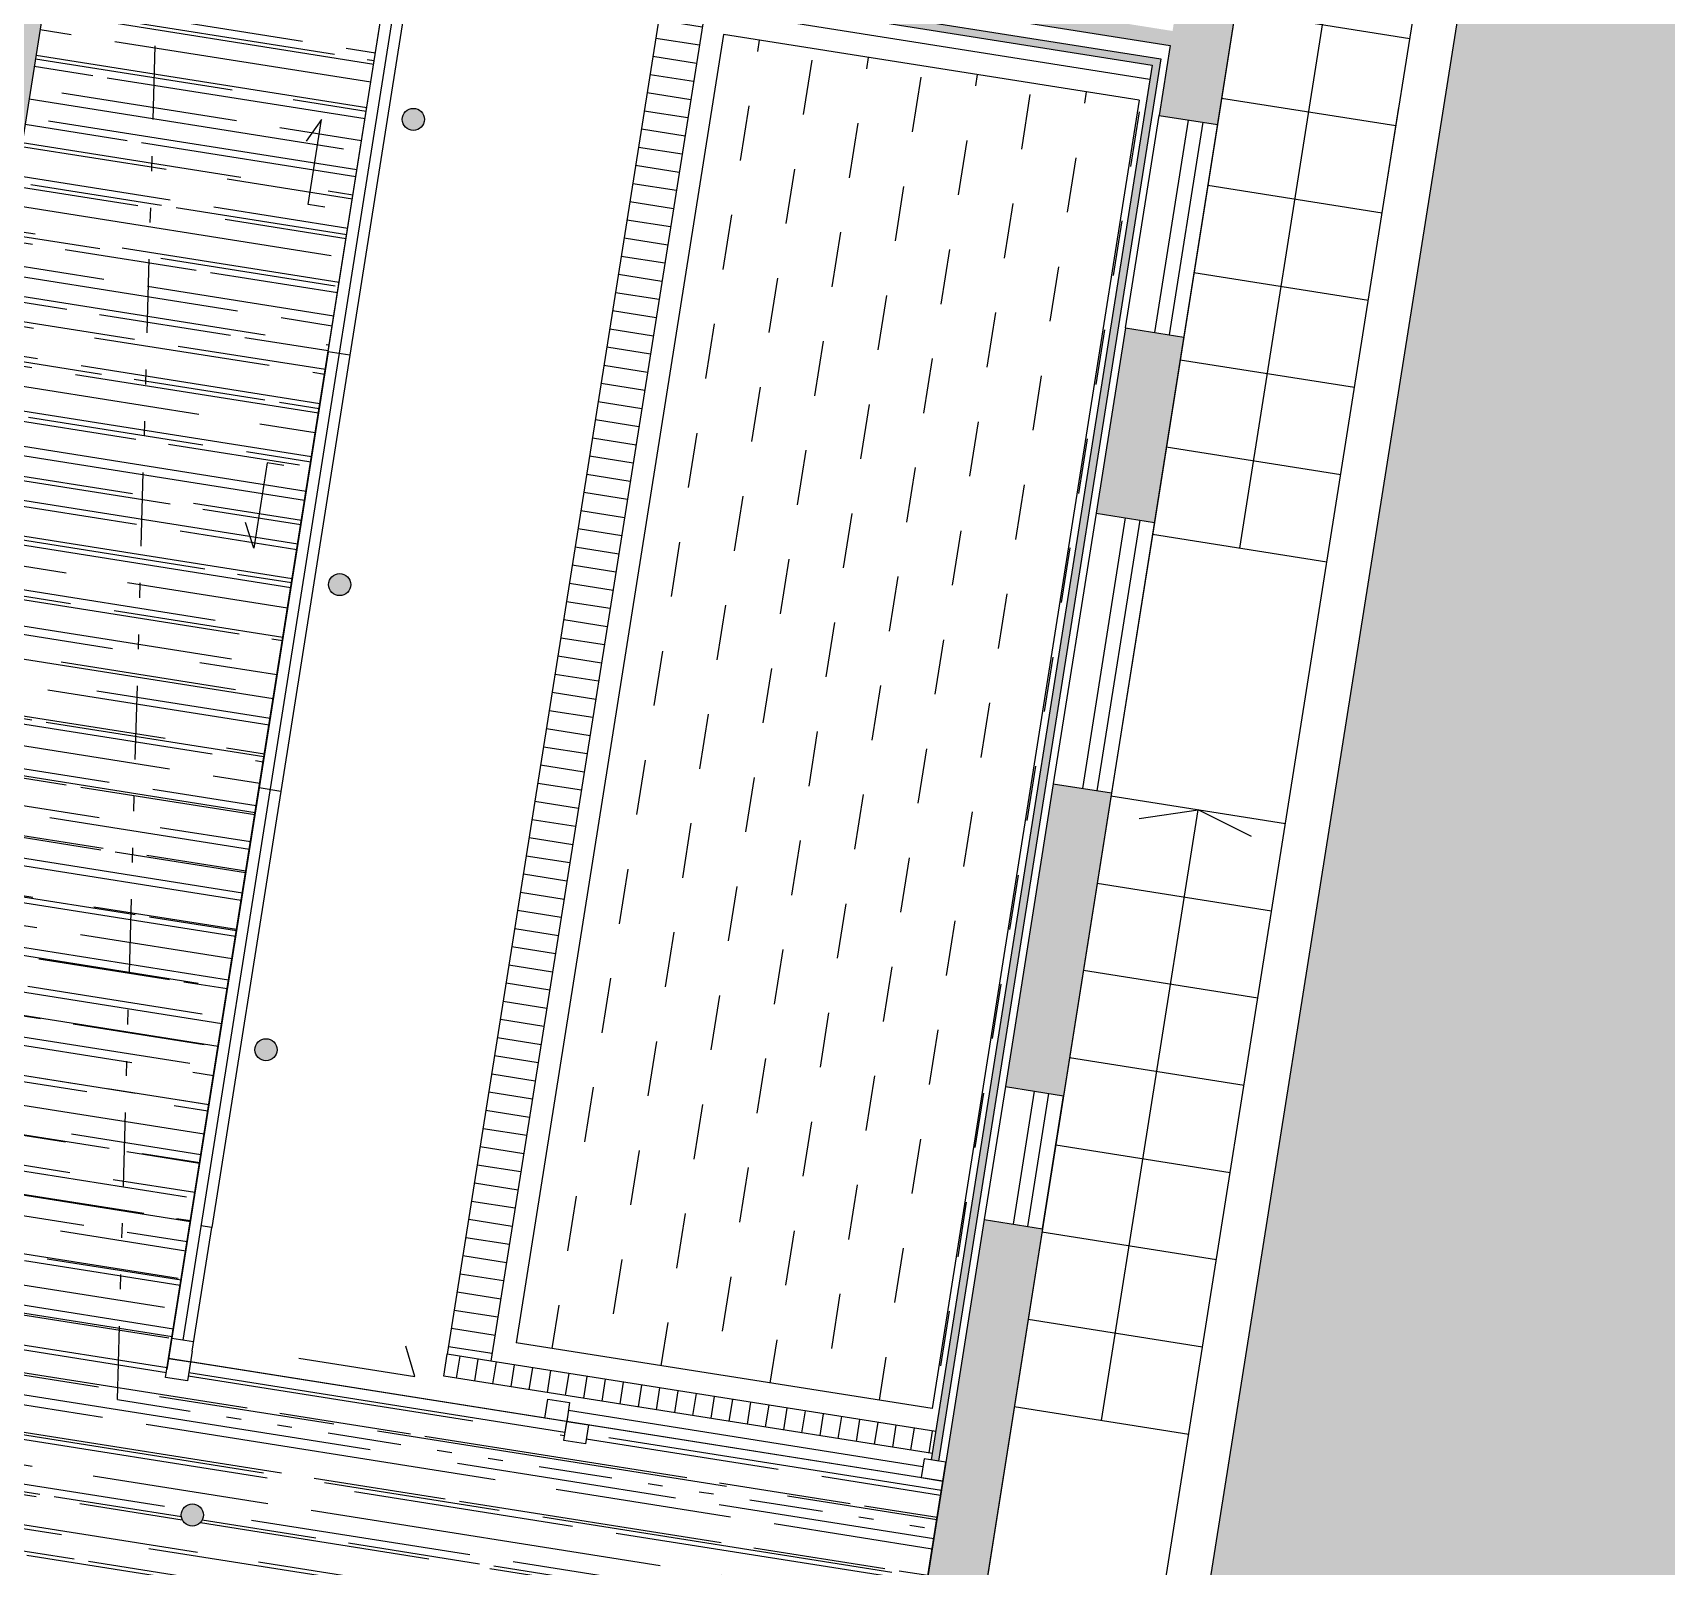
# Model space of a CAD drawing. Extents: x -640655 to -640254, y -1045449 to -1045159.
# Drawn here: x -640489.8 to -640478.7, y -1045396.4 to -1045385.99 of the extents above; entities that cross this region are included whole.
import ezdxf

# ---------------------------------------------------------------- set-up
doc = ezdxf.new("R2010")
doc.units = 0
doc.header["$MEASUREMENT"] = 0
doc.linetypes.add('DIVIDE', pattern=[1.25, 0.5, -0.25, 0, -0.25, 0, -0.25])
doc.layers.add('FLOATING-WINDOWS', color=2, linetype='CONTINUOUS', plot=False)
for name, color, linetype in [('T_srafa', 8, 'CONTINUOUS'), ('T_tenka', 4, 'CONTINUOUS'), ('T_tlusta', 1, 'CONTINUOUS')]:
    doc.layers.add(name, color=color, linetype=linetype)
pattern_1 = [(80.99993614890275, (0, 0), (-0.0881676525838337, 0.1213526473793818), [0.028125, -0.18400703445]), (35.99993614890274, (0, 0), (-0.08816765260709393, 0.1213526474113968), [0.028125, -0.121875]), (125.9999361489027, (0, 0), (-0.1213526474113968, -0.08816765260709393), [0.028125, -0.121875])]

msp = doc.modelspace()

# ---------------------------------------------------------------- hatches: boundary and pattern name
at = {"layer": 'T_srafa', "linetype": 'Continuous'}
h = msp.add_hatch(dxfattribs=at)
h.set_pattern_fill('AR-RROOF', color=256, scale=0.3, style=0)
h.set_pattern_definition([(350.9999361489027, (0, 0), (0.6988048594525108, 0.1930589764956726), [4.5, -0.6, 1.5, -0.3]), (350.9999361489027, (0.4175529131983402, 0.08573543421234536), (-0.2338886591516601, 0.4410182480581031), [0.8999999999999999, -0.099, 1.8, -0.225]), (350.9999361489027, (0.1880442942009117, 0.2283951475370721), (1.572237088080956, -0.04551416112285261), [2.4, -0.42, 1.2, -0.3])])
h.paths.add_polyline_path([(-640499.7284545639, -1045373.285698827), (-640502.0983853558, -1045373.406001807), (-640502.9084107742, -1045378.520264135), (-640488.9227463405, -1045380.735391746), (-640491.1363095958, -1045394.711179298), (-640491.627475096, -1045397.812278503), (-640491.8402696416, -1045399.155776047), (-640484.3338395783, -1045400.344686346), (-640484.3102846099, -1045400.1959672), (-640491.6685576391, -1045399.030522837), (-640491.6060730467, -1045398.636013493), (-640484.2478000172, -1045399.801457854), (-640483.6697706027, -1045396.151950081), (-640489.2255165362, -1045395.272000024), (-640488.7975978877, -1045379.945241213), (-640499.865444156, -1045378.192253933)])
h.paths.add_polyline_path([(-640488.6428575359, -1045396.067948196, -1), (-640488.7910107608, -1045396.044482862, -1)], flags=16)
h.paths.add_polyline_path([(-640499.0874044031, -1045373.253157689), (-640499.7284545639, -1045373.285698827), (-640499.8654441559, -1045378.192253933), (-640488.7975978878, -1045379.945241213), (-640489.2255165363, -1045395.272000024), (-640483.6697706028, -1045396.151950081), (-640483.6181468663, -1045395.826012987), (-640486.0256367705, -1045395.444701295), (-640486.0459733938, -1045395.573100756), (-640486.1941266189, -1045395.549635421), (-640486.1855226627, -1045395.495312572), (-640488.7411657921, -1045395.090535546), (-640488.7497697483, -1045395.144858396), (-640488.8979229734, -1045395.12139306), (-640488.8775863498, -1045394.992993599), (-640486.3628846303, -1045379.115906325), (-640499.6324751441, -1045377.014194499), (-640499.0380199947, -1045373.260979468)])
h.paths.add_polyline_path([(-640485.7667514433, -1045399.973692197), (-640484.3192477731, -1045400.20295591), (-640484.2382785104, -1045399.691739791), (-640485.6857821805, -1045399.462476079)], flags=24)
h = msp.add_hatch(dxfattribs=at)
h.set_pattern_fill('GRASS', color=256, scale=0.15, style=0)
h.set_pattern_definition(pattern_1)
h.paths.add_polyline_path([(-640488.9227463404, -1045380.735391746), (-640502.9084107742, -1045378.520264135), (-640502.0983853557, -1045373.406001807), (-640504.1397283754, -1045373.509624937), (-640505.6614801884, -1045374.317909831), (-640506.9842896751, -1045374.111935765), (-640507.6371308671, -1045378.30462149), (-640504.7268145033, -1045392.153653138), (-640491.0737353695, -1045394.316104032)])
h = msp.add_hatch(dxfattribs=at)
h.set_pattern_fill('GRASS', color=256, scale=0.15, style=0)
h.set_pattern_definition(pattern_1)
h.paths.add_polyline_path([(-640474.0545403517, -1045375.952420817), (-640478.7331444692, -1045375.211397377), (-640480.352252575, -1045385.433969893), (-640480.0559461247, -1045385.480900562), (-640481.8940640229, -1045397.086236523), (-640477.454759977, -1045397.78935828)])
h.paths.add_polyline_path([(-640478.8838149606, -1045383.906136535), (-640477.757850451, -1045384.08447308), (-640477.8423256566, -1045384.61782469), (-640478.9682901661, -1045384.439488145)], flags=24)
for points in [[(-640485.0692918056, -1045384.788105424), (-640485.1944402576, -1045385.578255956), (-640482.0733456528, -1045386.072592343), (-640482.1485695908, -1045386.547534164), (-640481.753494324, -1045386.61010839), (-640481.3640321953, -1045384.151159026), (-640481.5615698284, -1045384.119871912), (-640481.5629368878, -1045384.128503123), (-640481.7604745225, -1045384.097216017), (-640481.8230487476, -1045384.492291278), (-640481.8435641786, -1045384.621819678), (-640482.0577020951, -1045385.973823527), (-640482.9466214449, -1045385.833031518), (-640482.8058294362, -1045384.944112169), (-640482.9045982527, -1045384.928468613), (-640483.0453902616, -1045385.817387961), (-640485.0800278843, -1045385.495130696), (-640484.970522989, -1045384.80374898)], [(-640485.2100838141, -1045385.677024773), (-640485.2179055923, -1045385.726409181), (-640482.1955798042, -1045386.205102011), (-640483.6965790581, -1045395.681969969), (-640483.6471946486, -1045395.689791747), (-640482.1383736178, -1045386.163539382)], [(-640487.2892293273, -1045386.562676464, 1), (-640487.1410761024, -1045386.586141799, 1)], [(-640482.3771425108, -1045387.990676388), (-640482.576557399, -1045389.249723361), (-640482.1814821328, -1045389.312297587), (-640481.9820672441, -1045388.053250614)], [(-640487.7898231385, -1045389.723278597, 1), (-640487.6416699135, -1045389.746743932, 1)], [(-640482.8677735078, -1045391.088376239), (-640483.1936250695, -1045393.145707193), (-640482.798549803, -1045393.20828142), (-640482.4726982414, -1045391.150950465)], [(-640488.2904169497, -1045392.883880729, 1), (-640488.1422637247, -1045392.907346064, 1)], [(-640483.3366910266, -1045394.048983578), (-640483.8349420733, -1045397.194794192), (-640483.4398668067, -1045397.257368418), (-640482.9416157601, -1045394.111557804)], [(-640488.7910107608, -1045396.044482862, 1), (-640488.6428575359, -1045396.067948196, 1)]]:
    msp.add_hatch(color=256, dxfattribs=at).paths.add_polyline_path(points)
at = {"layer": 'T_srafa', "linetype": 'Continuous', "ltscale": 0.5}
h = msp.add_hatch(dxfattribs=at)
h.set_pattern_fill('ANSI31', color=256, angle=135, style=0)
h.set_pattern_definition([(170.9999361489028, (0, 0), (-0.01955444571646912, -0.1234610207827623), [])])
h.paths.add_polyline_path([(-640485.5298555978, -1045385.778247328), (-640486.9847063584, -1045394.963747274), (-640486.6883999086, -1045395.010677944), (-640485.2335491478, -1045385.825177998)])
h = msp.add_hatch(dxfattribs=at)
h.set_pattern_fill('DASH', color=256, scale=3, angle=90, style=0)
h.set_pattern_definition([(80.99993614727516, (-640393.2022059512, -1045859.659285178), (-0.3117197251866918, 0.4290463995065491), [0.375, -0.375])])
h.paths.add_polyline_path([(-640482.5736481507, -1045389.231355209), (-640482.2588620769, -1045387.243888498), (-640482.1564353101, -1045386.59719601), (-640482.1359198785, -1045386.467667605), (-640485.1088612578, -1045385.996796557), (-640486.5167813486, -1045394.885990053), (-640483.5438399715, -1045395.356861106), (-640483.15724227, -1045392.915996889), (-640483.0286134486, -1045392.103872332), (-640482.849962079, -1045390.975920111)])
h = msp.add_hatch(dxfattribs=at)
h.set_pattern_fill('ANSI31', color=256, angle=45, style=0)
h.set_pattern_definition([(80.99993614890275, (0, 0), (-0.1234610207827623, 0.01955444571646912), [])])
h.paths.add_polyline_path([(-640483.6895394573, -1045395.637524), (-640483.6660741225, -1045395.489370775), (-640486.6883999084, -1045395.010677944), (-640486.9847063584, -1045394.963747274), (-640487.0081716932, -1045395.111900499)])

# ---------------------------------------------------------------- linework, layer by layer
at = {"layer": 'FLOATING-WINDOWS', "linetype": 'Continuous'}
msp.add_lwpolyline([(-640498.8163948455, -1045371.861703439), (-640479.5029651306, -1045372.40092878), (-640483.9516842735, -1045400.488833425), (-640484.3467595422, -1045400.426259199), (-640483.6181468662, -1045395.826012987), (-640488.8775863498, -1045394.992993599), (-640486.3628846304, -1045379.115906325), (-640499.6324751441, -1045377.0141945), (-640498.8163948455, -1045371.861703439)], close=True, dxfattribs=at)
at = {"layer": 'T_tenka', "linetype": 'Continuous'}
for p, q in [((-640480.6061347865, -1045387.036907527), (-640478.7331444693, -1045375.211397377)), ((-640488.9227463404, -1045380.735391746), (-640491.1363095957, -1045394.711179299)), ((-640486.6016791495, -1045381.103015324), (-640488.7819320215, -1045394.868490912)), ((-640487.794270057, -1045388.153253047), (-640487.3249633599, -1045385.190188548)), ((-640487.1768101351, -1045385.213653883), (-640487.646116832, -1045388.176718381)), ((-640481.601894853, -1045389.488398855), (-640480.9448654766, -1045385.340108553)), ((-640481.894064023, -1045397.086236523), (-640480.0559461248, -1045385.480900563)), ((-640485.5298555978, -1045385.778247328), (-640486.9847063584, -1045394.963747274)), ((-640485.2335491478, -1045385.825177998), (-640486.6883999085, -1045395.010677944)), ((-640482.211223361, -1045386.303870828), (-640485.2335491478, -1045385.825177998)), ((-640480.4461139159, -1045386.026582792), (-640481.6313397154, -1045385.838860114)), ((-640485.1088612576, -1045385.996796557), (-640486.5167813486, -1045394.885990054)), ((-640482.2840731043, -1045386.444202275), (-640485.1088612576, -1045385.996796557)), ((-640482.2840731043, -1045386.444202275), (-640483.6919931965, -1045395.333395772)), ((-640480.5399752553, -1045386.619195692), (-640481.7252010548, -1045386.431473013)), ((-640487.838590053, -1045386.574716485), (-640487.944345058, -1045386.722874836)), ((-640487.9301298319, -1045387.152671734), (-640487.838590053, -1045386.574716485)), ((-640482.3771425107, -1045387.990676388), (-640482.1485695911, -1045386.547534164)), ((-640482.2133199056, -1045397.184201826), (-640480.5200952253, -1045386.493679035)), ((-640481.9510319573, -1045386.578821277), (-640482.179604876, -1045388.021963501)), ((-640481.8522631407, -1045386.594464834), (-640482.0808360593, -1045388.037607058)), ((-640481.753494324, -1045386.61010839), (-640481.9820672426, -1045388.053250614)), ((-640480.6338365946, -1045387.211808592), (-640481.8190623942, -1045387.024085913)), ((-640487.8172987062, -1045387.170542558), (-640487.9301298319, -1045387.152671734)), ((-640480.727697934, -1045387.804421492), (-640481.9129237336, -1045387.616698813)), ((-640487.794270057, -1045388.153253047), (-640488.2635767577, -1045391.116317545)), ((-640487.646116832, -1045388.176718382), (-640488.1154235293, -1045391.139782881)), ((-640487.6461168322, -1045388.176718382), (-640487.794270057, -1045388.153253047)), ((-640480.8215592734, -1045388.397034391), (-640482.006785073, -1045388.209311713)), ((-640480.9154206128, -1045388.989647291), (-640482.1006464123, -1045388.801924612)), ((-640488.2082873004, -1045388.908876206), (-640488.2998270793, -1045389.486831455)), ((-640488.0954561746, -1045388.926747029), (-640488.2082873004, -1045388.908876206)), ((-640482.576557399, -1045389.249723361), (-640482.867773508, -1045391.088376239)), ((-640488.2998270793, -1045389.486831455), (-640488.354622231, -1045389.313244275)), ((-640482.379019766, -1045389.281010474), (-640482.6702358747, -1045391.119663352)), ((-640482.2802509492, -1045389.296654031), (-640482.5714670579, -1045391.135306909)), ((-640482.1814821326, -1045389.312297587), (-640482.4726982414, -1045391.150950466)), ((-640481.0092819531, -1045389.582260195), (-640482.1945077527, -1045389.394537516)), ((-640488.2635767543, -1045391.116317546), (-640488.8893190172, -1045395.067070211)), ((-640488.1154235294, -1045391.139782881), (-640488.2635767543, -1045391.116317546)), ((-640488.1154235292, -1045391.139782881), (-640488.5847302263, -1045394.102847379)), ((-640481.290865971, -1045391.360098898), (-640482.4760917706, -1045391.172376219)), ((-640482.540508247, -1045395.414527857), (-640481.8834788712, -1045391.266237558)), ((-640481.3847273104, -1045391.952711798), (-640482.56995311, -1045391.764989119)), ((-640481.4785886498, -1045392.545324698), (-640482.6638144493, -1045392.357602019)), ((-640481.5724499892, -1045393.137937597), (-640482.7576757887, -1045392.950214919)), ((-640483.1936250697, -1045393.145707193), (-640483.3366910266, -1045394.048983577)), ((-640483.1391533931, -1045394.080270691), (-640482.9960874362, -1045393.176994307)), ((-640483.0403845768, -1045394.095914247), (-640482.8973186199, -1045393.192637863)), ((-640482.9416157601, -1045394.111557804), (-640482.7985498032, -1045393.20828142)), ((-640481.6663113285, -1045393.730550497), (-640482.8515371281, -1045393.542827818)), ((-640488.7177004574, -1045394.942382321), (-640488.5847302272, -1045394.102847379)), ((-640488.5847302272, -1045394.102847379), (-640488.6588068391, -1045394.091114712)), ((-640481.7601726679, -1045394.323163397), (-640482.9453984675, -1045394.135440718)), ((-640481.8540340073, -1045394.915776297), (-640483.0392598069, -1045394.728053618)), ((-640488.7078554087, -1045394.880223579), (-640488.8560086336, -1045394.856758244)), ((-640487.20419824, -1045395.115197402), (-640487.2664635783, -1045394.90919594)), ((-640483.6919931965, -1045395.333395772), (-640486.5167813486, -1045394.885990054)), ((-640488.7177004574, -1045394.942382321), (-640488.7411657922, -1045395.090535546)), ((-640483.618146865, -1045395.826012985), (-640488.7294331249, -1045395.016458935)), ((-640487.9925815503, -1045394.990328851), (-640487.20419824, -1045395.115197402)), ((-640487.0081716932, -1045395.111900499), (-640486.9847063583, -1045394.963747274)), ((-640486.6883999084, -1045395.010677944), (-640486.9847063583, -1045394.963747274)), ((-640483.6660741223, -1045395.489370775), (-640486.6883999084, -1045395.010677944)), ((-640486.1855226627, -1045395.495312572), (-640488.7411657922, -1045395.090535546)), ((-640483.6895394572, -1045395.637524), (-640487.0081716932, -1045395.111900499)), ((-640486.1620573279, -1045395.347159347), (-640486.1855226628, -1045395.495312572)), ((-640483.7545674236, -1045395.728471039), (-640486.1620573278, -1045395.347159347)), ((-640481.9478953467, -1045395.508389196), (-640483.1331211462, -1045395.320666517))]:
    msp.add_line(p, q, dxfattribs=at)
at = {"layer": 'T_tenka', "linetype": 'DIVIDE'}
for q in [(-640488.7975978878, -1045379.945241213), (-640483.6697706017, -1045396.151950081)]:
    msp.add_line((-640489.2255165363, -1045395.272000024), q, dxfattribs=at)
at = {"layer": 'T_tenka', "linetype": 'Continuous'}
for points in [[(-640488.8775863498, -1045394.992993599), (-640488.7294331248, -1045395.016458934), (-640488.7497697483, -1045395.144858395), (-640488.8979229734, -1045395.12139306)], [(-640486.3016065964, -1045395.269371164), (-640486.1534533714, -1045395.292836498), (-640486.1737899949, -1045395.42123596), (-640486.32194322, -1045395.397770625)], [(-640486.1737899955, -1045395.42123596), (-640486.0256367704, -1045395.444701295), (-640486.045973394, -1045395.573100756), (-640486.194126619, -1045395.549635421)], [(-640483.5978102426, -1045395.697613525), (-640483.7459634676, -1045395.67414819), (-640483.7663000912, -1045395.802547652), (-640483.6181468662, -1045395.826012987)]]:
    msp.add_lwpolyline(points, close=True, dxfattribs=at)
at = {"layer": 'T_tlusta', "linetype": 'Continuous'}
for p, q in [((-640481.3640321953, -1045384.151159026), (-640481.7534943242, -1045386.61010839)), ((-640485.1944402576, -1045385.578255956), (-640482.0733456525, -1045386.072592343)), ((-640485.2100838142, -1045385.677024773), (-640482.1383736177, -1045386.163539381)), ((-640485.2179055925, -1045385.726409181), (-640482.1955798044, -1045386.205102012)), ((-640482.0733456527, -1045386.072592343), (-640482.1485695906, -1045386.547534164)), ((-640482.1955798042, -1045386.205102012), (-640483.696579058, -1045395.681969969)), ((-640482.1383736178, -1045386.163539381), (-640483.6471946487, -1045395.689791747)), ((-640482.1485695908, -1045386.547534164), (-640481.7534943244, -1045386.61010839)), ((-640482.3771425107, -1045387.990676388), (-640482.5765573991, -1045389.249723361)), ((-640482.3771425108, -1045387.990676388), (-640481.9820672444, -1045388.053250614)), ((-640481.9820672444, -1045388.053250614), (-640482.1814821328, -1045389.312297587)), ((-640482.5765573991, -1045389.249723361), (-640482.1814821328, -1045389.312297587)), ((-640482.867773508, -1045391.088376239), (-640483.1936250697, -1045393.145707193)), ((-640482.8677735077, -1045391.088376239), (-640482.4726982414, -1045391.150950465)), ((-640482.4726982415, -1045391.150950465), (-640482.798549803, -1045393.208281419)), ((-640482.2841758068, -1045391.324647709), (-640481.8834788711, -1045391.266237558)), ((-640481.520443568, -1045391.445611884), (-640481.883478871, -1045391.266237558)), ((-640483.1936250695, -1045393.145707193), (-640482.7985498031, -1045393.208281419)), ((-640483.3366910266, -1045394.048983578), (-640483.8349420733, -1045397.194794192)), ((-640482.9416157601, -1045394.111557804), (-640483.4398668068, -1045397.257368418)), ((-640483.3366910265, -1045394.048983578), (-640482.9416157601, -1045394.111557804)), ((-640483.6471946487, -1045395.689791747), (-640483.696579058, -1045395.681969969))]:
    msp.add_line(p, q, dxfattribs=at)
for centre in [(-640487.215152715, -1045386.574409132), (-640487.715746526, -1045389.735011264), (-640488.2163403372, -1045392.895613397), (-640488.7169341483, -1045396.056215529)]:
    msp.add_circle(centre, 0.07499999999999998, dxfattribs=at)

doc.saveas('drawing.dxf')
